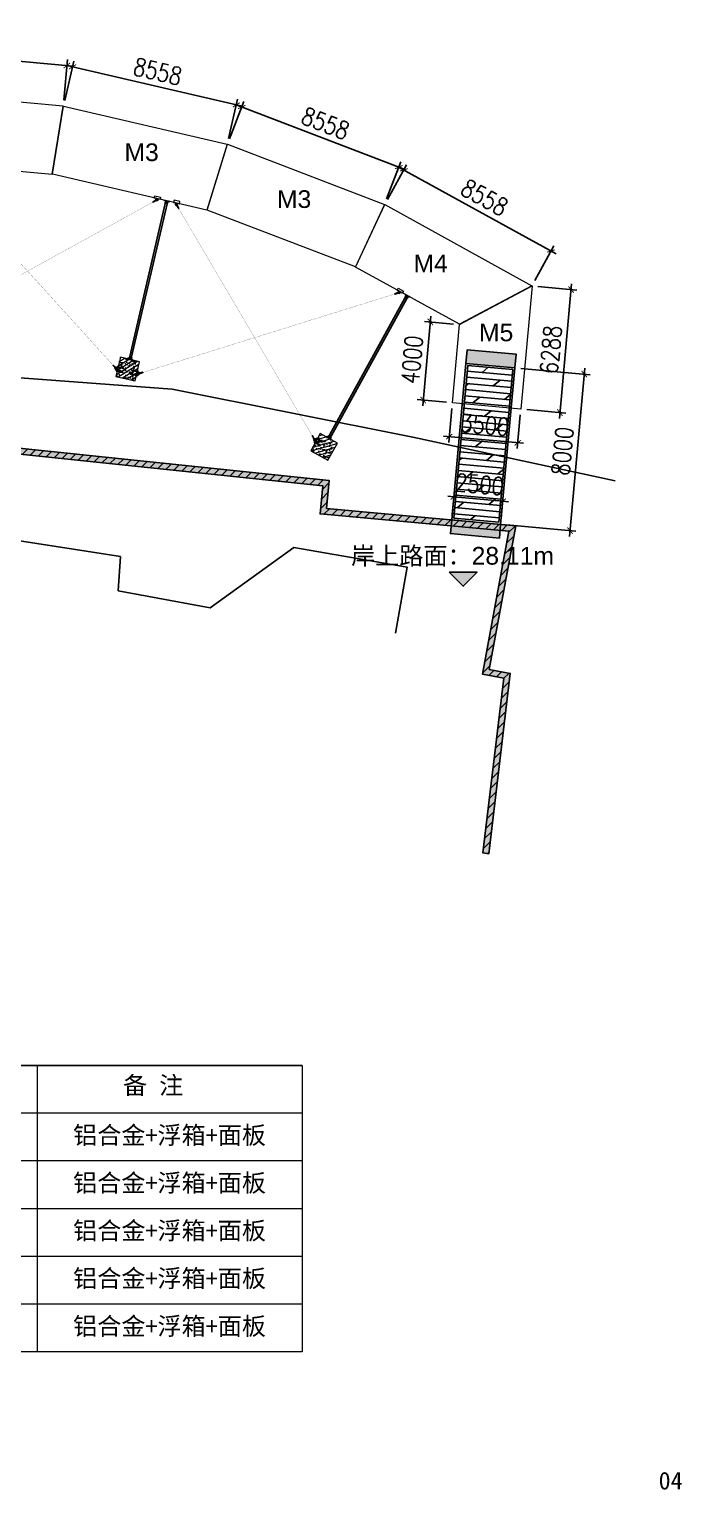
# Model space of a CAD drawing. Header units: millimetres. Extents: x 11827 to 862553, y 15071 to 134256.
# Drawn here: x 309011 to 342232, y 15270 to 89626 of the extents above; entities that cross this region are included whole.
import ezdxf
from ezdxf.enums import TextEntityAlignment as Align

# ---------------------------------------------------------------- set-up
doc = ezdxf.new("R2010")
doc.units = ezdxf.units.MM
for name, pattern in [('CENTER', [2, 1.25, -0.25, 0.25, -0.25]), ('DASHDOT2', [12.7, 6.35, -3.175, 0, -3.175]), ('DASHED2', [9.525, 6.35, -3.175])]:
    doc.linetypes.add(name, pattern=pattern)
for name, color, linetype in [('BS-Annectent', 115, 'Continuous'), ('HR-dimension', 9, 'Continuous'), ('STEEL', 34, 'Continuous'), ('抱桩器', 255, 'Continuous')]:
    doc.layers.add(name, color=color, linetype=linetype)
for name, color, linetype, lineweight in [('扣板', 7, 'Continuous', 9), ('文字标注', 220, 'Continuous', 18), ('文本', 3, 'Continuous', 13), ('结构', 52, 'Continuous', 18), ('铝主梁', 3, 'Continuous', 9)]:
    doc.layers.add(name, color=color, linetype=linetype, lineweight=lineweight)
doc.styles.add('HZTXT', font='txtw.shx', dxfattribs={"width": 0.8, "bigfont": 'hztxtw.shx'})
doc.styles.get("Standard").update_dxf_attribs({"font": 'arial.ttf'})
doc.styles.add('宋体', font='')
doc.styles.get('宋体').set_extended_font_data('SimSun')
doc.dimstyles.new('DIM-300', dxfattribs={"dimscale": 300, "dimtxt": 3, "dimasz": 1, "dimexe": 1, "dimexo": 1, "dimgap": 1, "dimtad": 1, "dimdec": 0, "dimdsep": 46, "dimtxsty": 'HZTXT', "dimblk": 'ARCHTICK', "dimcen": 0, "dimdle": 1, "dimclrd": 9, "dimclre": 9, "dimclrt": 2, "dimadec": 1, "dimazin": 0, "dimtfac": 1, "dimtdec": 0, "dimtix": 1, "dimtmove": 2, "dimatfit": 3, "dimldrblk": 'ARCHTICK', "dimfxl": 10, "dimtolj": 1, "dimtzin": 0, "dimarcsym": 1})
pattern_1 = [(322.3042363, (-182477.9547, -50528.7565), (6.337899573, -0.8851938), [7.9375, -1.5875, 0, -1.5875])]
pattern_2 = [(322.3042363, (-55311.4466, 178520.0052), (6.337899573, -0.8851938), [7.9375, -1.5875, 0, -1.5875])]
pattern_3 = [(45, (-68008.16, -15146.68), (-112.2532, 112.2532), [])]
pattern_4 = [(50, (-68008.16, -15146.68), (455.4617, -39.8477), [47.625, -523.875]), (355, (-68008.16, -15146.7), (-88.1086, 477.642), [38.1, -419.1015]), (100.45144, (-67970.2, -15150), (367.353, 437.7944), [40.475, -445.2256]), (46.1842, (-68008.16, -15019.7), (677.6976, -105.106), [71.4375, -785.8125]), (96.6356, (-67951.7, -15028.44), (593.5103, 618.5653), [60.7126, -667.839]), (351.1842, (-68008.16, -15019.7), (593.51, 618.565), [57.15, -628.649]), (21, (-67944.66, -15051.43), (379.036, -255.663), [47.625, -523.875]), (326, (-67944.66, -15051.43), (154.505, 460.47), [38.1, -419.1]), (71.45144, (-67913.07, -15072.74), (533.541, 204.807), [40.475, -445.2248]), (37.5, (-68008.16, -15146.68), (7.7215, 211.3876), [0, -414.02, 0, -425.45, 0, -420.6875]), (7.5, (-68008.16, -15146.68), (167.04916, 250.45144), [0, -242.57, 0, -404.495, 0, -160.3375]), (327.5, (-68149.76, -15146.68), (338.9765, -14.32186), [0, -158.75, 0, -495.3, 0, -657.225]), (317.5, (-68213.26, -15146.68), (370.323, 63.5662), [0, -206.375, 0, -328.93, 0, -466.725])]

# ---------------------------------------------------------------- blocks, each defined once
blk = doc.blocks.new('thwerg')
at = {"linetype": 'Continuous'}
h = blk.add_hatch(dxfattribs=at)
h.set_pattern_fill('AR-CONC', color=252, scale=5)
h.paths.add_polyline_path([(125890, -32795), (125541, -30956), (144375, -29749), (144792, -28301), (167849, -30703), (167718, -32134), (177330, -33007), (175981, -40288), (177064, -40496), (176008, -49398), (176306, -49434), (177395, -40254), (176330, -40050), (177685, -32738), (168044, -31863), (168175, -30435), (144574, -27977), (144145, -29463), (125184, -30678), (125563, -32683), (121810, -36014), (115445, -36787), (117010, -48533), (117307, -48493), (115782, -37048), (121939, -36301)])
h = blk.add_hatch(dxfattribs=at)
h.set_pattern_fill('ANSI31', color=252, scale=100)
h.paths.add_polyline_path([(144375, -29749), (144792, -28301), (167849, -30703), (167718, -32134), (177330, -33007), (175981, -40288), (177064, -40496), (176008, -49398), (176306, -49434), (177395, -40254), (176330, -40050), (177685, -32738), (168044, -31863), (168175, -30435), (144574, -27977), (144145, -29463), (125184, -30678), (125563, -32683), (121810, -36014), (115445, -36787), (117010, -48533), (117307, -48493), (115782, -37048), (121939, -36301), (125890, -32795), (125541, -30956)])
at = {"color": 252, "linetype": 'Continuous', "flags": 128}
for points, elevation in [([(106933, -30769), (107635, -30369), (114725, -28078), (119240, -25868), (122867, -24992), (126369, -24863), (131244, -25695), (140044, -24946), (146723, -24787), (160192, -25793), (172447, -28232), (182746, -30446)], -32017), ([(144792, -28301), (167849, -30703), (167718, -32134), (177330, -33007), (175981, -40288), (177064, -40496), (176008, -49398), (176306, -49434), (177395, -40254), (176330, -40050), (177685, -32738), (168044, -31863), (168175, -30435), (144574, -27977)], -2496)]:
    blk.add_lwpolyline(points, dxfattribs=dict(at, elevation=elevation))
blk.add_lwpolyline([(141861, -33967), (141860, -37038), (146732, -37038), (146732, -32622), (157554, -34310), (157440, -36052), (162121, -36914), (166389, -33855), (172143, -34842), (171563, -38202)], dxfattribs=at)
blk = doc.blocks.new('3x10')
h = blk.add_hatch()
h.set_pattern_fill('ACAD_ISO07W100', color=252, scale=20, angle=90)
h.paths.add_polyline_path([(925837, 2496349), (925137, 2496349), (925137, 2493849), (925837, 2493849)])
h.paths.add_polyline_path([(934537, 2496349), (933837, 2496349), (933837, 2493849), (934537, 2493849)])
h = blk.add_hatch()
h.set_pattern_fill('DOLMIT', color=252, scale=50, angle=90)
h.paths.add_polyline_path([(933737, 2496249), (925937, 2496249), (925937, 2493949), (933737, 2493949)])
at = {"color": 1}
for points in [[(925837, 2496349), (925837, 2493849), (925137, 2493849), (925137, 2496349)], [(933837, 2496349), (933837, 2493849), (934537, 2493849), (934537, 2496349)]]:
    blk.add_lwpolyline(points, close=True, dxfattribs=at)
at = {"layer": '抱桩器', "color": 1}
for points in [[(925837, 2493849), (933837, 2493849), (933837, 2496349), (925837, 2496349)], [(925937, 2493949), (933737, 2493949), (933737, 2496249), (925937, 2496249)]]:
    blk.add_lwpolyline(points, close=True, dxfattribs=at)
blk = doc.blocks.new('_ArchTick')
at = {"color": 0, "linetype": 'ByBlock', "lineweight": 100, "const_width": 0.15}
blk.add_lwpolyline([(-0.5, -0.5), (0.5, 0.5)], dxfattribs=at)
blk = doc.blocks.new('*D124')
at = {"color": 9, "lineweight": -2, "transparency": 16777216}
for p, q in [((330627, 65820), (330329, 65847)), ((330548, 64945), (330655, 66119)), ((330627, 65820), (333117, 65594)), ((333038, 64718), (333144, 65892)), ((333117, 65594), (333416, 65566))]:
    blk.add_line(p, q, dxfattribs=at)
at = {"layer": 'Defpoints', "color": 0, "transparency": 16777216}
for p in [(333117, 65594), (330521, 64646, 29521), (333010, 64420, 29521)]:
    blk.add_point(p, dxfattribs=at)
at = {"color": 9, "lineweight": -2, "transparency": 16777216, "xscale": 300, "yscale": 300, "zscale": 300}
for p, rotation in [((330627, 65820), 354.8075966638556), ((333117, 65594), 174.8075966638557)]:
    blk.add_blockref('_ArchTick', p, dxfattribs=dict(at, rotation=rotation))
at = {"color": 2, "transparency": 16777216, "insert": (331940, 66454), "char_height": 900, "attachment_point": 5, "rotation": 354.8076, "style": 'HZTXT'}
blk.add_mtext('\\A1;2500', dxfattribs=at)
blk = doc.blocks.new('*D125')
at = {"color": 9, "lineweight": -2, "transparency": 16777216}
for p, q in [((334033, 72360), (337569, 72039)), ((337298, 72364), (336519, 63800)), ((333309, 64393), (336845, 64071))]:
    blk.add_line(p, q, dxfattribs=at)
at = {"layer": 'Defpoints', "color": 0, "transparency": 16777216}
for p in [(333734, 72387, 29521), (333010, 64420, 29521), (336546, 64098)]:
    blk.add_point(p, dxfattribs=at)
at = {"color": 9, "lineweight": -2, "transparency": 16777216, "xscale": 300, "yscale": 300, "zscale": 300}
for p, rotation in [((337270, 72066), 84.80759666385475), ((336546, 64098), 264.8075966638548)]:
    blk.add_blockref('_ArchTick', p, dxfattribs=dict(at, rotation=rotation))
at = {"color": 2, "transparency": 16777216, "insert": (336162, 68150), "char_height": 900, "attachment_point": 5, "rotation": 84.8076, "style": 'HZTXT'}
blk.add_mtext('\\A1;8000', dxfattribs=at)
blk = doc.blocks.new('*D722')
at = {"color": 9, "lineweight": -2, "transparency": 16777216}
for p, q in [((302105, 88584), (311225, 87751)), ((302243, 86791), (302431, 88856)), ((310765, 86012), (310954, 88077))]:
    blk.add_line(p, q, dxfattribs=at)
at = {"layer": 'Defpoints', "color": 0, "transparency": 16777216}
for p in [(310927, 87778), (302215, 86492, 29521), (310738, 85714, 29521)]:
    blk.add_point(p, dxfattribs=at)
at = {"color": 9, "lineweight": -2, "transparency": 16777216, "xscale": 300, "yscale": 300, "zscale": 300}
for p, rotation in [((302404, 88557), 174.7794941459096), ((310927, 87778), 354.7794941459096)]:
    blk.add_blockref('_ArchTick', p, dxfattribs=dict(at, rotation=rotation))
at = {"color": 2, "transparency": 16777216, "insert": (306734, 88914), "char_height": 900, "attachment_point": 5, "rotation": 354.77949, "style": 'HZTXT'}
blk.add_mtext('\\A1;8558', dxfattribs=at)
blk = doc.blocks.new('*D723')
at = {"color": 9, "lineweight": -2, "transparency": 16777216}
for p, q in [((310821, 86003), (311286, 88005)), ((310926, 87781), (319846, 85706)), ((319156, 84064), (319622, 86066))]:
    blk.add_line(p, q, dxfattribs=at)
at = {"layer": 'Defpoints', "color": 0, "transparency": 16777216}
for p in [(310753, 85711, 29521), (319554, 85774), (319088, 83772, 29521)]:
    blk.add_point(p, dxfattribs=at)
at = {"color": 9, "lineweight": -2, "transparency": 16777216, "xscale": 300, "yscale": 300, "zscale": 300}
for p, rotation in [((311218, 87713), 166.9005197151146), ((319554, 85774), 346.9005197151146)]:
    blk.add_blockref('_ArchTick', p, dxfattribs=dict(at, rotation=rotation))
at = {"color": 2, "transparency": 16777216, "insert": (315556, 87474), "char_height": 900, "attachment_point": 5, "rotation": 346.90052, "style": 'HZTXT'}
blk.add_mtext('\\A1;8558', dxfattribs=at)
blk = doc.blocks.new('*D724')
at = {"color": 9, "lineweight": -2, "transparency": 16777216}
for p, q in [((319209, 84047), (319937, 85946)), ((319550, 85773), (328101, 82495)), ((327200, 80983), (327928, 82882))]:
    blk.add_line(p, q, dxfattribs=at)
at = {"layer": 'Defpoints', "color": 0, "transparency": 16777216}
for p in [(319102, 83767, 29521), (327821, 82602), (327093, 80703, 29521)]:
    blk.add_point(p, dxfattribs=at)
at = {"color": 9, "lineweight": -2, "transparency": 16777216, "xscale": 300, "yscale": 300, "zscale": 300}
for p, rotation in [((319830, 85666), 159.0215452843185), ((327821, 82602), 339.0215452843184)]:
    blk.add_blockref('_ArchTick', p, dxfattribs=dict(at, rotation=rotation))
at = {"color": 2, "transparency": 16777216, "insert": (324094, 84834), "char_height": 900, "attachment_point": 5, "rotation": 339.02155, "style": 'HZTXT'}
blk.add_mtext('\\A1;8558', dxfattribs=at)
blk = doc.blocks.new('*D725')
at = {"color": 9, "lineweight": -2, "transparency": 16777216}
for p, q in [((327251, 80960), (328226, 82729)), ((327818, 82611), (335839, 78191)), ((334746, 76829), (335721, 78599))]:
    blk.add_line(p, q, dxfattribs=at)
at = {"layer": 'Defpoints', "color": 0, "transparency": 16777216}
for p in [(327106, 80697, 29521), (335577, 78336), (334602, 76567, 29521)]:
    blk.add_point(p, dxfattribs=at)
at = {"color": 9, "lineweight": -2, "transparency": 16777216, "xscale": 300, "yscale": 300, "zscale": 300}
for p, rotation in [((328081, 82466), 151.1425708534504), ((335577, 78336), 331.1425708534504)]:
    blk.add_blockref('_ArchTick', p, dxfattribs=dict(at, rotation=rotation))
at = {"color": 2, "transparency": 16777216, "insert": (332191, 81058), "char_height": 900, "attachment_point": 5, "rotation": 331.14257, "style": 'HZTXT'}
blk.add_mtext('\\A1;8558', dxfattribs=at)
blk = doc.blocks.new('*D726')
at = {"color": 9, "lineweight": -2, "transparency": 16777216}
for p, q in [((336623, 76671), (335999, 69811)), ((334907, 76526), (336895, 76345)), ((334337, 70264), (336325, 70083))]:
    blk.add_line(p, q, dxfattribs=at)
at = {"layer": 'Defpoints', "color": 0, "transparency": 16777216}
for p in [(334608, 76554, 29521), (334038, 70291, 29521), (336026, 70110)]:
    blk.add_point(p, dxfattribs=at)
at = {"color": 9, "lineweight": -2, "transparency": 16777216, "xscale": 300, "yscale": 300, "zscale": 300}
for p, rotation in [((336596, 76373), 84.79802483202033), ((336026, 70110), 264.7980248320203)]:
    blk.add_blockref('_ArchTick', p, dxfattribs=dict(at, rotation=rotation))
at = {"color": 2, "transparency": 16777216, "insert": (335564, 73309), "char_height": 900, "attachment_point": 5, "rotation": 84.79802, "style": 'HZTXT'}
blk.add_mtext('\\A1;6288', dxfattribs=at)
blk = doc.blocks.new('*D727')
at = {"color": 9, "lineweight": -2, "transparency": 16777216}
for p, q in [((329458, 75026), (329041, 70445)), ((330617, 74619), (329132, 74754)), ((330254, 70636), (328769, 70771))]:
    blk.add_line(p, q, dxfattribs=at)
at = {"layer": 'Defpoints', "color": 0, "transparency": 16777216}
for p in [(330915, 74592, 29521), (329068, 70744), (330553, 70608, 29521)]:
    blk.add_point(p, dxfattribs=at)
at = {"color": 9, "lineweight": -2, "transparency": 16777216, "xscale": 300, "yscale": 300, "zscale": 300}
for p, rotation in [((329430, 74727), 84.79802483202104), ((329068, 70744), 264.7980248320211)]:
    blk.add_blockref('_ArchTick', p, dxfattribs=dict(at, rotation=rotation))
at = {"color": 2, "transparency": 16777216, "insert": (328502, 72803), "char_height": 900, "attachment_point": 5, "rotation": 84.79802, "style": 'HZTXT'}
blk.add_mtext('\\A1;4000', dxfattribs=at)
blk = doc.blocks.new('*D728')
at = {"color": 9, "lineweight": -2, "transparency": 16777216}
for p, q in [((330526, 70310), (330369, 68590)), ((334011, 69992), (333855, 68273)), ((330097, 68916), (334181, 68544))]:
    blk.add_line(p, q, dxfattribs=at)
at = {"layer": 'Defpoints', "color": 0, "transparency": 16777216}
for p in [(330553, 70608, 29521), (334038, 70291, 29521), (333882, 68571)]:
    blk.add_point(p, dxfattribs=at)
at = {"color": 9, "lineweight": -2, "transparency": 16777216, "xscale": 300, "yscale": 300, "zscale": 300}
for p, rotation in [((330396, 68889), 174.7980248320217), ((333882, 68571), 354.7980248320216)]:
    blk.add_blockref('_ArchTick', p, dxfattribs=dict(at, rotation=rotation))
at = {"color": 2, "transparency": 16777216, "insert": (332207, 69477), "char_height": 900, "attachment_point": 5, "rotation": 354.79802, "style": 'HZTXT'}
blk.add_mtext('\\A1;3500', dxfattribs=at)
blk = doc.blocks.new('*U1470')
at = {"layer": '结构'}
h = blk.add_hatch(dxfattribs=at)
h.set_pattern_fill('ANSI36', color=252, angle=-82.69576)
h.set_pattern_definition(pattern_1)
h.paths.add_polyline_path([(-129, 51), (-150, 49), (-148, 37), (-127, 39)])
h.paths.add_polyline_path([(109, 82), (-111, 54), (-109, 42), (111, 70)])
h.paths.add_polyline_path([(148, 87), (127, 84), (129, 72), (150, 75)])
h.paths.add_polyline_path([(62, 64), (50, 62), (56, 15), (68, 17)])
h.paths.add_polyline_path([(73, -19), (61, -20), (64, -47), (76, -45)])
h.paths.add_polyline_path([(7, 56), (-5, 55), (1, 8), (13, 10)])
h.paths.add_polyline_path([(17, -26), (5, -27), (9, -54), (21, -53)])
h.paths.add_polyline_path([(-49, 49), (-61, 48), (-55, 1), (-43, 3)])
h.paths.add_polyline_path([(-38, -33), (-50, -34), (-47, -61), (-35, -60)])
h = blk.add_hatch(dxfattribs=at)
h.set_pattern_fill('ANSI36', color=252, angle=-82.69576)
h.set_pattern_definition(pattern_2)
h.paths.add_polyline_path([(39, 13), (36, 40), (24, 39), (27, 12)])
h.paths.add_polyline_path([(49, -64), (44, -22), (32, -24), (37, -66)])
h.paths.add_polyline_path([(77, -73), (76, -61), (-43, -76), (-42, -88)])
h.paths.add_polyline_path([(-5, -71), (-10, -29), (-22, -31), (-16, -72)])
h.paths.add_polyline_path([(-14, 6), (-18, 33), (-30, 32), (-26, 5)])
at = {"layer": '文字标注', "color": 1, "linetype": 'CENTER', "ltscale": 2}
for points in [[(-129, 51), (-111, 54), (-109, 42), (-127, 39)], [(-38, -33), (-50, -34), (-55, 1), (-43, 3)], [(-10, -29), (-22, -31), (-26, 5), (-14, 6)], [(17, -26), (5, -27), (1, 8), (13, 10)], [(44, -22), (32, -24), (27, 12), (39, 13)], [(61, -20), (73, -19), (68, 17), (56, 15)], [(127, 84), (109, 82), (111, 70), (129, 72)]]:
    blk.add_lwpolyline(points, close=True, dxfattribs=at)
for points in [[(-118, 36), (-119, 47), (-120, 57)], [(106, 4), (-84, -21)], [(120, 66), (119, 78), (118, 88)], [(74, 0), (-56, -17)]]:
    blk.add_lwpolyline(points, dxfattribs=at)
at = {"layer": '结构'}
for points in [[(-150, 49), (148, 87), (150, 75), (-148, 37), (-150, 49)], [(-49, 49), (-35, -60), (-47, -61), (-61, 48), (-49, 49)], [(-18, 33), (-5, -71), (-16, -72), (-30, 32), (-18, 33)], [(7, 56), (21, -53), (9, -54), (-5, 55), (7, 56)], [(36, 40), (49, -64), (37, -66), (24, 39), (36, 40)], [(50, 62), (64, -47), (76, -45), (62, 64), (50, 62)]]:
    blk.add_lwpolyline(points, dxfattribs=at)
blk.add_lwpolyline([(-43, -76), (76, -61), (77, -73), (-42, -88)], close=True, dxfattribs=at)
blk = doc.blocks.new('*U1471')
at = {"color": 0, "linetype": 'ByBlock', "lineweight": -2, "transparency": 16777216}
blk.add_blockref('*U1470', (0, 0), dxfattribs=at)
blk = doc.blocks.new('*U1472')
at = {"layer": '结构'}
h = blk.add_hatch(dxfattribs=at)
h.set_pattern_fill('ANSI36', color=252, angle=-82.69576)
h.set_pattern_definition(pattern_1)
h.paths.add_polyline_path([(-129, 51), (-150, 49), (-148, 37), (-127, 39)])
h.paths.add_polyline_path([(109, 82), (-111, 54), (-109, 42), (111, 70)])
h.paths.add_polyline_path([(148, 87), (127, 84), (129, 72), (150, 75)])
h.paths.add_polyline_path([(62, 64), (50, 62), (56, 15), (68, 17)])
h.paths.add_polyline_path([(73, -19), (61, -20), (64, -47), (76, -45)])
h.paths.add_polyline_path([(7, 56), (-5, 55), (1, 8), (13, 10)])
h.paths.add_polyline_path([(17, -26), (5, -27), (9, -54), (21, -53)])
h.paths.add_polyline_path([(-49, 49), (-61, 48), (-55, 1), (-43, 3)])
h.paths.add_polyline_path([(-38, -33), (-50, -34), (-47, -61), (-35, -60)])
h = blk.add_hatch(dxfattribs=at)
h.set_pattern_fill('ANSI36', color=252, angle=-82.69576)
h.set_pattern_definition(pattern_2)
h.paths.add_polyline_path([(39, 13), (36, 40), (24, 39), (27, 12)])
h.paths.add_polyline_path([(49, -64), (44, -22), (32, -24), (37, -66)])
h.paths.add_polyline_path([(77, -73), (76, -61), (-43, -76), (-42, -88)])
h.paths.add_polyline_path([(-5, -71), (-10, -29), (-22, -31), (-16, -72)])
h.paths.add_polyline_path([(-14, 6), (-18, 33), (-30, 32), (-26, 5)])
at = {"layer": '文字标注', "color": 1, "linetype": 'CENTER', "ltscale": 2}
for points in [[(-129, 51), (-111, 54), (-109, 42), (-127, 39)], [(-38, -33), (-50, -34), (-55, 1), (-43, 3)], [(-10, -29), (-22, -31), (-26, 5), (-14, 6)], [(17, -26), (5, -27), (1, 8), (13, 10)], [(44, -22), (32, -24), (27, 12), (39, 13)], [(61, -20), (73, -19), (68, 17), (56, 15)], [(127, 84), (109, 82), (111, 70), (129, 72)]]:
    blk.add_lwpolyline(points, close=True, dxfattribs=at)
for points in [[(-118, 36), (-119, 47), (-120, 57)], [(106, 4), (-84, -21)], [(120, 66), (119, 78), (118, 88)], [(74, 0), (-56, -17)]]:
    blk.add_lwpolyline(points, dxfattribs=at)
at = {"layer": '结构'}
for points in [[(-150, 49), (148, 87), (150, 75), (-148, 37), (-150, 49)], [(-49, 49), (-35, -60), (-47, -61), (-61, 48), (-49, 49)], [(-18, 33), (-5, -71), (-16, -72), (-30, 32), (-18, 33)], [(7, 56), (21, -53), (9, -54), (-5, 55), (7, 56)], [(36, 40), (49, -64), (37, -66), (24, 39), (36, 40)], [(50, 62), (64, -47), (76, -45), (62, 64), (50, 62)]]:
    blk.add_lwpolyline(points, dxfattribs=at)
blk.add_lwpolyline([(-43, -76), (76, -61), (77, -73), (-42, -88)], close=True, dxfattribs=at)
blk = doc.blocks.new('*U1469')
at = {"color": 0, "linetype": 'ByBlock', "lineweight": -2, "transparency": 16777216}
blk.add_blockref('*U1472', (0, 0), dxfattribs=at)
blk = doc.blocks.new('*U1446')
for points in [[(-42, 4000), (-42, -4000)], [(58, 4000), (58, -4000)]]:
    blk.add_lwpolyline(points)
at = {"rotation": 352.6957637374326}
blk.add_blockref('*U1469', (0, 4082), dxfattribs=at)
at = {"xscale": -1, "rotation": 187.3042362625675}
blk.add_blockref('*U1471', (0, -4082), dxfattribs=at)
blk = doc.blocks.new('*U1447')
at = {"color": 0, "linetype": 'ByBlock', "lineweight": -2, "transparency": 16777216}
blk.add_blockref('*U1446', (0, 0), dxfattribs=at)
blk = doc.blocks.new('*U1474')
at = {"layer": '结构'}
h = blk.add_hatch(dxfattribs=at)
h.set_pattern_fill('ANSI36', color=252, angle=-82.69576)
h.set_pattern_definition(pattern_1)
h.paths.add_polyline_path([(-129, 51), (-150, 49), (-148, 37), (-127, 39)])
h.paths.add_polyline_path([(109, 82), (-111, 54), (-109, 42), (111, 70)])
h.paths.add_polyline_path([(148, 87), (127, 84), (129, 72), (150, 75)])
h.paths.add_polyline_path([(62, 64), (50, 62), (56, 15), (68, 17)])
h.paths.add_polyline_path([(73, -19), (61, -20), (64, -47), (76, -45)])
h.paths.add_polyline_path([(7, 56), (-5, 55), (1, 8), (13, 10)])
h.paths.add_polyline_path([(17, -26), (5, -27), (9, -54), (21, -53)])
h.paths.add_polyline_path([(-49, 49), (-61, 48), (-55, 1), (-43, 3)])
h.paths.add_polyline_path([(-38, -33), (-50, -34), (-47, -61), (-35, -60)])
h = blk.add_hatch(dxfattribs=at)
h.set_pattern_fill('ANSI36', color=252, angle=-82.69576)
h.set_pattern_definition(pattern_2)
h.paths.add_polyline_path([(39, 13), (36, 40), (24, 39), (27, 12)])
h.paths.add_polyline_path([(49, -64), (44, -22), (32, -24), (37, -66)])
h.paths.add_polyline_path([(77, -73), (76, -61), (-43, -76), (-42, -88)])
h.paths.add_polyline_path([(-5, -71), (-10, -29), (-22, -31), (-16, -72)])
h.paths.add_polyline_path([(-14, 6), (-18, 33), (-30, 32), (-26, 5)])
at = {"layer": '文字标注', "color": 1, "linetype": 'CENTER', "ltscale": 2}
for points in [[(-129, 51), (-111, 54), (-109, 42), (-127, 39)], [(-38, -33), (-50, -34), (-55, 1), (-43, 3)], [(-10, -29), (-22, -31), (-26, 5), (-14, 6)], [(17, -26), (5, -27), (1, 8), (13, 10)], [(44, -22), (32, -24), (27, 12), (39, 13)], [(61, -20), (73, -19), (68, 17), (56, 15)], [(127, 84), (109, 82), (111, 70), (129, 72)]]:
    blk.add_lwpolyline(points, close=True, dxfattribs=at)
for points in [[(-118, 36), (-119, 47), (-120, 57)], [(106, 4), (-84, -21)], [(120, 66), (119, 78), (118, 88)], [(74, 0), (-56, -17)]]:
    blk.add_lwpolyline(points, dxfattribs=at)
at = {"layer": '结构'}
for points in [[(-150, 49), (148, 87), (150, 75), (-148, 37), (-150, 49)], [(-49, 49), (-35, -60), (-47, -61), (-61, 48), (-49, 49)], [(-18, 33), (-5, -71), (-16, -72), (-30, 32), (-18, 33)], [(7, 56), (21, -53), (9, -54), (-5, 55), (7, 56)], [(36, 40), (49, -64), (37, -66), (24, 39), (36, 40)], [(50, 62), (64, -47), (76, -45), (62, 64), (50, 62)]]:
    blk.add_lwpolyline(points, dxfattribs=at)
blk.add_lwpolyline([(-43, -76), (76, -61), (77, -73), (-42, -88)], close=True, dxfattribs=at)
blk = doc.blocks.new('*U1475')
at = {"color": 0, "linetype": 'ByBlock', "lineweight": -2, "transparency": 16777216}
blk.add_blockref('*U1474', (0, 0), dxfattribs=at)
blk = doc.blocks.new('*U1476')
at = {"layer": '结构'}
h = blk.add_hatch(dxfattribs=at)
h.set_pattern_fill('ANSI36', color=252, angle=-82.69576)
h.set_pattern_definition(pattern_1)
h.paths.add_polyline_path([(-129, 51), (-150, 49), (-148, 37), (-127, 39)])
h.paths.add_polyline_path([(109, 82), (-111, 54), (-109, 42), (111, 70)])
h.paths.add_polyline_path([(148, 87), (127, 84), (129, 72), (150, 75)])
h.paths.add_polyline_path([(62, 64), (50, 62), (56, 15), (68, 17)])
h.paths.add_polyline_path([(73, -19), (61, -20), (64, -47), (76, -45)])
h.paths.add_polyline_path([(7, 56), (-5, 55), (1, 8), (13, 10)])
h.paths.add_polyline_path([(17, -26), (5, -27), (9, -54), (21, -53)])
h.paths.add_polyline_path([(-49, 49), (-61, 48), (-55, 1), (-43, 3)])
h.paths.add_polyline_path([(-38, -33), (-50, -34), (-47, -61), (-35, -60)])
h = blk.add_hatch(dxfattribs=at)
h.set_pattern_fill('ANSI36', color=252, angle=-82.69576)
h.set_pattern_definition(pattern_2)
h.paths.add_polyline_path([(39, 13), (36, 40), (24, 39), (27, 12)])
h.paths.add_polyline_path([(49, -64), (44, -22), (32, -24), (37, -66)])
h.paths.add_polyline_path([(77, -73), (76, -61), (-43, -76), (-42, -88)])
h.paths.add_polyline_path([(-5, -71), (-10, -29), (-22, -31), (-16, -72)])
h.paths.add_polyline_path([(-14, 6), (-18, 33), (-30, 32), (-26, 5)])
at = {"layer": '文字标注', "color": 1, "linetype": 'CENTER', "ltscale": 2}
for points in [[(-129, 51), (-111, 54), (-109, 42), (-127, 39)], [(-38, -33), (-50, -34), (-55, 1), (-43, 3)], [(-10, -29), (-22, -31), (-26, 5), (-14, 6)], [(17, -26), (5, -27), (1, 8), (13, 10)], [(44, -22), (32, -24), (27, 12), (39, 13)], [(61, -20), (73, -19), (68, 17), (56, 15)], [(127, 84), (109, 82), (111, 70), (129, 72)]]:
    blk.add_lwpolyline(points, close=True, dxfattribs=at)
for points in [[(-118, 36), (-119, 47), (-120, 57)], [(106, 4), (-84, -21)], [(120, 66), (119, 78), (118, 88)], [(74, 0), (-56, -17)]]:
    blk.add_lwpolyline(points, dxfattribs=at)
at = {"layer": '结构'}
for points in [[(-150, 49), (148, 87), (150, 75), (-148, 37), (-150, 49)], [(-49, 49), (-35, -60), (-47, -61), (-61, 48), (-49, 49)], [(-18, 33), (-5, -71), (-16, -72), (-30, 32), (-18, 33)], [(7, 56), (21, -53), (9, -54), (-5, 55), (7, 56)], [(36, 40), (49, -64), (37, -66), (24, 39), (36, 40)], [(50, 62), (64, -47), (76, -45), (62, 64), (50, 62)]]:
    blk.add_lwpolyline(points, dxfattribs=at)
blk.add_lwpolyline([(-43, -76), (76, -61), (77, -73), (-42, -88)], close=True, dxfattribs=at)
blk = doc.blocks.new('*U1473')
at = {"color": 0, "linetype": 'ByBlock', "lineweight": -2, "transparency": 16777216}
blk.add_blockref('*U1476', (0, 0), dxfattribs=at)
blk = doc.blocks.new('*U1448')
for points in [[(-42, 4000), (-42, -4000)], [(58, 4000), (58, -4000)]]:
    blk.add_lwpolyline(points)
at = {"rotation": 352.6957637374326}
blk.add_blockref('*U1473', (0, 4082), dxfattribs=at)
at = {"xscale": -1, "rotation": 187.3042362625675}
blk.add_blockref('*U1475', (0, -4082), dxfattribs=at)
blk = doc.blocks.new('*U1449')
at = {"color": 0, "linetype": 'ByBlock', "lineweight": -2, "transparency": 16777216}
blk.add_blockref('*U1448', (0, 0), dxfattribs=at)
blk = doc.blocks.new('*U1450')
at = {"layer": '结构'}
h = blk.add_hatch(dxfattribs=at)
h.set_pattern_fill('ANSI31', color=256, scale=50)
h.set_pattern_definition(pattern_3)
h.paths.add_polyline_path([(500, 500), (-500, 500), (-500, -500), (500, -500)])
h = blk.add_hatch(dxfattribs=at)
h.set_pattern_fill('AR-CONC', color=256, scale=2.5)
h.set_pattern_definition(pattern_4)
h.paths.add_polyline_path([(500, 500), (-500, 500), (-500, -500), (500, -500)])
blk.add_lwpolyline([(-500, 500), (-500, -500), (500, -500), (500, 500), (-500, 500)], dxfattribs=at)
blk = doc.blocks.new('*U1451')
at = {"color": 0, "linetype": 'ByBlock', "lineweight": -2, "transparency": 16777216}
blk.add_blockref('*U1450', (0, 0), dxfattribs=at)
blk = doc.blocks.new('*U1452')
at = {"layer": '结构'}
h = blk.add_hatch(dxfattribs=at)
h.set_pattern_fill('ANSI31', color=256, scale=50)
h.set_pattern_definition(pattern_3)
h.paths.add_polyline_path([(500, 500), (-500, 500), (-500, -500), (500, -500)])
h = blk.add_hatch(dxfattribs=at)
h.set_pattern_fill('AR-CONC', color=256, scale=2.5)
h.set_pattern_definition(pattern_4)
h.paths.add_polyline_path([(500, 500), (-500, 500), (-500, -500), (500, -500)])
blk.add_lwpolyline([(-500, 500), (-500, -500), (500, -500), (500, 500), (-500, 500)], dxfattribs=at)
blk = doc.blocks.new('*U1453')
at = {"color": 0, "linetype": 'ByBlock', "lineweight": -2, "transparency": 16777216}
blk.add_blockref('*U1452', (0, 0), dxfattribs=at)
blk = doc.blocks.new('A$C97f6d51a')
at = {"color": 1, "linetype": 'DASHDOT2'}
blk.add_line((0, 313), (0, -47), dxfattribs=at)
at = {"layer": 'BS-Annectent'}
for p, q in [((-10, 6), (9, 4)), ((-10, 2), (-6, 4)), ((-6, 1), (-10, 2)), ((-10, 2), (9, 1)), ((-9, 282), (-9, 282)), ((-9, 281), (-9, 282)), ((-9, 282), (-9, 282)), ((-9, 279), (-8, 279)), ((-8, 278), (-9, 279)), ((-9, 279), (-8, 278)), ((-9, 275), (-7, 276)), ((-6, 274), (-9, 275)), ((-9, 275), (-7, 275)), ((-9, 272), (-6, 274)), ((-6, 270), (-9, 272)), ((-9, 272), (-4, 272)), ((-9, 269), (9, 268)), ((-9, 266), (9, 265)), ((-9, 263), (9, 262)), ((-9, 260), (9, 258)), ((-9, 257), (9, 255)), ((-9, 253), (9, 252)), ((-9, 250), (9, 249)), ((-9, 247), (9, 246)), ((-9, 244), (9, 243)), ((-9, 241), (9, 240)), ((-9, 238), (9, 236)), ((-9, 235), (9, 233)), ((-9, 231), (9, 230)), ((-9, 228), (9, 227)), ((-9, 225), (9, 224)), ((-9, 222), (9, 221)), ((-9, 219), (9, 218)), ((-9, 216), (9, 215)), ((-9, 213), (9, 211)), ((-9, 209), (9, 208)), ((-9, 206), (9, 205)), ((-9, 203), (9, 202)), ((-9, 200), (9, 199)), ((-9, 197), (9, 196)), ((-9, 194), (9, 193)), ((-9, 191), (9, 189)), ((-9, 188), (9, 186)), ((-9, 184), (9, 183)), ((-9, 181), (9, 180)), ((-9, 178), (9, 177)), ((-9, 175), (9, 174)), ((-9, 172), (9, 171)), ((-9, 169), (9, 167)), ((-9, 166), (9, 164)), ((-9, 162), (9, 161)), ((-9, 159), (9, 158)), ((-9, 156), (9, 155)), ((-9, 153), (9, 152)), ((-9, 150), (9, 149)), ((-9, 147), (9, 146)), ((-9, 144), (9, 142)), ((-9, 140), (9, 139)), ((-9, 137), (9, 136)), ((-9, 134), (9, 133)), ((-9, 131), (9, 130)), ((-9, 128), (9, 127)), ((-9, 125), (9, 124)), ((-9, 122), (9, 120)), ((-9, 119), (9, 117)), ((-9, 115), (9, 114)), ((-9, 112), (9, 111)), ((-9, 109), (9, 108)), ((-9, 106), (9, 105)), ((-9, 103), (9, 102)), ((-9, 100), (9, 98)), ((-9, 97), (9, 95)), ((-9, 93), (9, 92)), ((-9, 90), (9, 89)), ((-9, 87), (9, 86)), ((-9, 84), (9, 83)), ((-9, 81), (9, 80)), ((-9, 78), (9, 76)), ((-9, 75), (9, 73)), ((-9, 71), (9, 70)), ((-9, 68), (9, 67)), ((-9, 65), (9, 64)), ((-9, 62), (9, 61)), ((-9, 59), (9, 58)), ((-9, 56), (9, 55)), ((-9, 53), (9, 51)), ((-9, 49), (9, 48)), ((-9, 46), (9, 45)), ((-9, 43), (9, 42)), ((-9, 40), (9, 39)), ((-9, 37), (9, 36)), ((-9, 34), (9, 33)), ((-9, 31), (9, 29)), ((-9, 28), (9, 26)), ((-9, 24), (9, 23)), ((-9, 21), (9, 20)), ((-9, 18), (9, 17)), ((-9, 15), (9, 14)), ((-9, 12), (9, 11)), ((-9, 9), (9, 7)), ((-8, 0), (-6, 1)), ((-6, 274), (-6, 274)), ((-6, 274), (-6, 274)), ((-6, 274), (-6, 274)), ((-6, 274), (-6, 274)), ((-6, 274), (-6, 274)), ((6, 270), (-6, 270)), ((6, 147), (-6, 148)), ((6, 116), (-6, 117)), ((6, 3), (-6, 4)), ((2, 0), (-6, 1)), ((4, 271), (9, 271)), ((6, 273), (5, 273)), ((6, 273), (5, 273)), ((6, 273), (9, 274)), ((6, 274), (9, 274)), ((9, 271), (6, 273)), ((6, 270), (9, 271)), ((6, 147), (9, 149)), ((9, 1), (6, 3)), ((7, 276), (9, 277)), ((9, 274), (7, 275)), ((7, 0), (9, 1)), ((9, 277), (8, 278)), ((8, 277), (9, 277)), ((9, 280), (9, 281)), ((9, 280), (9, 280)), ((9, 280), (9, 280)), ((-16, -24), (-16, -11)), ((12, -9), (-12, -9)), ((12, -27), (-12, -27)), ((-9, -29), (-6, -28)), ((-6, -31), (-9, -29)), ((9, -30), (-9, -29)), ((-9, -32), (-6, -31)), ((-6, -34), (-9, -32)), ((9, -33), (-9, -32)), ((-9, -35), (-6, -34)), ((-6, -37), (-9, -35)), ((9, -37), (-9, -35)), ((-9, -38), (-6, -37)), ((-6, -40), (-9, -38)), ((9, -40), (-9, -38)), ((-8, -24), (-8, -11)), ((-6, -28), (-8, -27)), ((-7, -40), (-7, -43)), ((6, -29), (-6, -28)), ((6, -29), (-6, -28)), ((6, -32), (-6, -31)), ((6, -32), (-6, -31)), ((6, -35), (-6, -34)), ((6, -38), (-6, -37)), ((6, -38), (-6, -37)), ((6, -41), (-6, -40)), ((-5, -44), (5, -44)), ((-4, -40), (-4, -43)), ((-2, -9), (0, -4)), ((9, -27), (-1, -27)), ((0, -9), (2, -4)), ((4, -41), (4, -43)), ((6, -29), (9, -27)), ((9, -30), (6, -29)), ((6, -32), (9, -30)), ((9, -33), (6, -32)), ((6, -35), (9, -33)), ((9, -37), (6, -35)), ((6, -38), (9, -37)), ((9, -40), (6, -38)), ((6, -41), (9, -40)), ((7, -41), (7, -43)), ((8, -24), (8, -11)), ((9, -27), (8, -27)), ((16, -24), (16, -11))]:
    blk.add_line(p, q, dxfattribs=at)
for points in [[(-19, -4), (-19, 0), (19, 0), (19, -4)], [(-15, -9), (15, -9), (15, -4), (-15, -4)]]:
    blk.add_lwpolyline(points, close=True, dxfattribs=at)
blk.add_lwpolyline([(10, 0), (10, 300), (0, 306), (-10, 300), (-10, 0)], dxfattribs=at)
for points in [[(16, -11, 0.612824), (8, -11, 0.305874), (-8, -11, 0.612824), (-16, -11)], [(16, -24, -0.612824), (8, -24, -0.305874), (-8, -24, -0.612824), (-16, -24)], [(-7, -43, 0.516475), (-4, -43, 0.258238), (4, -43, 0.516475), (7, -43)]]:
    blk.add_lwpolyline(points, format="xyb", dxfattribs=at)
blk = doc.blocks.new('A$Ce460a15a')
at = {"layer": 'STEEL', "color": 22}
for points in [[(12, 150), (12, -150), (0, -150), (0, 150)], [(92, -50), (112, -30), (112, 30), (92, 50), (12, 50), (12, -50)], [(52, 35), (12, 35), (12, 25), (52, 25)], [(52, -35), (12, -35), (12, -25), (52, -25)]]:
    blk.add_lwpolyline(points, close=True, dxfattribs=at)
blk.add_circle((67, 0), 25, dxfattribs=at)
at = {"layer": 'HR-dimension', "xscale": -1, "rotation": 90}
blk.add_blockref('A$C97f6d51a', (12, 100), dxfattribs=at)
at = {"layer": 'HR-dimension', "rotation": 90.00000000000001}
blk.add_blockref('A$C97f6d51a', (12, -100), dxfattribs=at)
blk = doc.blocks.new('*U1397')
at = {"color": 7, "linetype": 'Continuous', "lineweight": 15}
for p, q in [((-9, 9), (-10, 8)), ((-10, 8), (-10, 1)), ((-10, 1), (-9, 0)), ((-9, 9), (9, 9)), ((-9, 0), (9, 0)), ((-5, 8), (-5, 1)), ((5, 8), (5, 1)), ((10, 8), (9, 9)), ((9, 0), (10, 1)), ((10, 8), (10, 1))]:
    blk.add_line(p, q, dxfattribs=at)
for centre, start, end in [((0, -8), 72.42328, 107.57672), ((0, 17), 252.42328, 287.57672)]:
    blk.add_arc(centre, 17.2, start, end, dxfattribs=at)
for points, knots in [([(-10, 8), (-10, 9), (-9, 9), (-8, 9), (-7, 9), (-6, 9), (-6, 9), (-5, 8)], [0, 0, 0, 0, 0.2645345, 0.3992889, 0.5350695, 0.7654046, 1, 1, 1, 1]), ([(-5, 1), (-6, 1), (-6, 0), (-7, 0), (-8, 0), (-9, 0), (-10, 1), (-10, 1)], [0, 0, 0, 0, 0.2645345, 0.3992889, 0.5350695, 0.7654046, 1, 1, 1, 1]), ([(5, 8), (6, 9), (6, 9), (7, 9), (8, 9), (9, 9), (10, 9), (10, 8)], [0, 0, 0, 0, 0.2645357, 0.3998137, 0.5350673, 0.7654034, 1, 1, 1, 1]), ([(10, 1), (10, 1), (9, 0), (8, 0), (7, 0), (6, 0), (6, 1), (5, 1)], [0, 0, 0, 0, 0.2645357, 0.3998137, 0.5350673, 0.7654034, 1, 1, 1, 1])]:
    blk.add_open_spline(points, degree=3, knots=knots, dxfattribs=at)
blk = doc.blocks.new('A$C72EA2C7E')
blk.add_line((-8, -6), (8, -6))
at = {"color": 7, "linetype": 'Continuous', "lineweight": 15}
for p, q in [((-5, -40), (-5, -6)), ((-4, -41), (-5, -40)), ((5, -40), (-5, -40)), ((-4, -41), (5, -41)), ((5, -6), (5, -40)), ((5, -40), (5, -41))]:
    blk.add_line(p, q, dxfattribs=at)
at = {"color": 7, "linetype": 'Continuous', "lineweight": 0}
for p, q in [((-4, -41), (-4, -6)), ((5, -41), (5, -6))]:
    blk.add_line(p, q, dxfattribs=at)
blk.add_arc((0, -8), 8, 17.48617, 162.51383)
at = {"extrusion": (0, 0, -1), "xscale": 0.9999974999999999, "yscale": 0.9999974999999999, "zscale": -0.9999974999999999}
blk.add_blockref('*U1397', (0, -39), dxfattribs=at)
blk = doc.blocks.new('A$C9fee1c81')
h = blk.add_hatch(color=1)
h.dxf.hatch_style = 1
h.paths.add_polyline_path([(-5929, 1837), (-6020, 1810, -1.447528), (-6016, 1887), (-5928, 1852)])
h.paths.add_polyline_path([(-5942, 1844), (-5942, 1845), (-5958, 1852), (-5957, 1855), (-6019, 1880, 1.452111), (-6022, 1817), (-5958, 1836), (-5959, 1839)], flags=16)
h = blk.add_hatch()
h.set_pattern_fill('ANSI38', color=253, scale=0.7, angle=-2.5)
h.set_pattern_definition([(42.5, (-384069.4044, 295980.6416), (-1.501499236, 1.638598881), []), (132.5, (-384069.4044, 295980.6416), (-4.641597354, 1.775698526), [5.55625, -3.33375])])
h.paths.add_polyline_path([(-5960, 1843), (-5958, 1836), (-6022, 1817, -1.452111), (-6019, 1880), (-5957, 1855), (-5958, 1852), (-5959, 1849), (-6022, 1873, 1.452111), (-6024, 1823)])
h = blk.add_hatch(color=1)
h.dxf.hatch_style = 1
h.paths.add_polyline_path([(7763, 1838), (7854, 1802, 1.406258), (7855, 1880), (7764, 1853)])
h.paths.add_polyline_path([(7794, 1850), (7793, 1854), (7857, 1873, -1.406258), (7856, 1809), (7792, 1835), (7777, 1845)], flags=16)
h = blk.add_hatch()
h.set_pattern_fill('ANSI38', color=253, scale=0.7, angle=-2.5)
h.set_pattern_definition([(42.5, (-373908.014, 296136.0442), (-1.501499236, 1.638598881), []), (132.5, (-373908.014, 296136.0442), (-4.641597354, 1.775698526), [5.55625, -3.33375])])
h.paths.add_polyline_path([(7795, 1841), (7792, 1835), (7854, 1810, 1.452111), (7857, 1873), (7793, 1854), (7794, 1850), (7795, 1847), (7859, 1866, -1.452111), (7857, 1816)])
at = {"color": 1, "linetype": 'DASHED2'}
for p, q in [((-6067, 1863), (-6068, 1845)), ((7901, 1850), (7900, 1829))]:
    blk.add_line(p, q, dxfattribs=at)
blk.add_line((-5933, 1849), (-5929, 1841))
at = {"color": 1}
for points in [[(-5929, 1837), (-6020, 1810, -1.447528), (-6016, 1887), (-5928, 1852)], [(-5958, 1852), (-5942, 1845), (-5942, 1844), (-5959, 1839), (-5958, 1836), (-6022, 1817, -1.452111), (-6019, 1880), (-5957, 1855)], [(7763, 1838), (7851, 1803, 1.447528), (7855, 1880), (7764, 1853)], [(7794, 1850), (7778, 1845), (7778, 1844), (7793, 1838), (7792, 1835), (7854, 1810, 1.452111), (7857, 1873), (7793, 1854)]]:
    blk.add_lwpolyline(points, format="xyb", close=True, dxfattribs=at)
for points in [[(-5929, 1841), (-6021, 1814, -1.449849), (-6018, 1883), (-5933, 1849)], [(-5958, 1836), (-6022, 1817, -1.452111), (-6019, 1880), (-5957, 1855)], [(-5958, 1836), (-6022, 1817, -1.452111), (-6019, 1880), (-5957, 1855)], [(7764, 1842), (7853, 1807, 1.449849), (7856, 1876), (7769, 1850)], [(7792, 1835), (7854, 1810, 1.452111), (7857, 1873), (7793, 1854)], [(7792, 1835), (7854, 1810, 1.452111), (7857, 1873), (7793, 1854)]]:
    blk.add_lwpolyline(points, format="xyb")
for points in [[(-5959, 1849), (-6022, 1873, 1.452111), (-6024, 1823), (-5960, 1843), (-5958, 1836), (-6022, 1817, -1.452111), (-6019, 1880), (-5957, 1855)], [(7795, 1847), (7859, 1866, -1.452111), (7857, 1816), (7795, 1841), (7792, 1835), (7854, 1810, 1.452111), (7857, 1873), (7793, 1854)]]:
    blk.add_lwpolyline(points, format="xyb", close=True)
at = {"color": 252}
for points in [[(-5959, 1849), (-6022, 1873, 1.452111), (-6024, 1823), (-5960, 1843), (-5958, 1836), (-6022, 1817, -1.452111), (-6019, 1880), (-5957, 1855)], [(7795, 1847), (7859, 1866, -1.452111), (7857, 1816), (7795, 1841), (7792, 1835), (7854, 1810, 1.452111), (7857, 1873), (7793, 1854)]]:
    blk.add_lwpolyline(points, format="xyb", close=True, dxfattribs=at)
at = {"color": 1, "const_width": 8.4}
for points in [[(-5937, 1841), (-5776, 1841)], [(-5935, 1849), (7780, 1850)], [(7779, 1842), (7610, 1841)]]:
    blk.add_lwpolyline(points, dxfattribs=at)
at = {"xscale": -0.7, "yscale": 0.7, "zscale": 0.7, "rotation": 179.9396936740553}
for p in [(-5920, 1833), (-5882, 1833), (-5846, 1833), (-5809, 1833), (7641, 1833), (7678, 1833), (7714, 1833), (7751, 1833)]:
    blk.add_blockref('A$C72EA2C7E', p, dxfattribs=at)
blk = doc.blocks.new('支座')
at = {"layer": '扣板', "color": 7}
blk.add_line((13512, 4747, 0), (13512, 5047, 0), dxfattribs=at)
at = {"layer": '扣板', "color": 7, "elevation": 0}
for points in [[(13405, 4747), (13405, 5047), (13520, 5047), (13520, 4747)], [(13600, 4947), (13620, 4927), (13620, 4867), (13600, 4847), (13520, 4847), (13520, 4947)], [(13560, 4932), (13520, 4932), (13520, 4922), (13560, 4922)], [(13560, 4862), (13520, 4862), (13520, 4872), (13560, 4872)]]:
    blk.add_lwpolyline(points, close=True, dxfattribs=at)
at = {"layer": '扣板', "color": 7}
blk.add_circle((13575, 4897, 0), 25, dxfattribs=at)

msp = doc.modelspace()

# ---------------------------------------------------------------- hatches: boundary and pattern name
h = msp.add_hatch(color=1)
h.dxf.hatch_style = 1
h.paths.add_polyline_path([(315416.33, 80897.05), (315477.89, 80972.02, -1.40625776), (315516.76, 80904.37), (315424.17, 80884.23)])
h.paths.add_polyline_path([(315448.93, 80901.07), (315449.57, 80897.63), (315515.23, 80911.92, 1.40625776), (315483.77, 80967.05), (315439.84, 80913.55), (315431.28, 80897.23)], flags=16)
h = msp.add_hatch()
h.set_pattern_fill('ANSI38', color=253, scale=0.7, angle=-153.5231889)
h.set_pattern_definition([(251.4768111, (441581.5777, -275105.5756), (2.107363737, -0.706062555), []), (341.4768111, (441581.5777, -275105.5756), (4.920790028, 0.695238626), [5.55625, -3.33375])])
h.paths.add_polyline_path([(315445.16, 80909.45), (315439.84, 80913.55), (315482.48, 80965.48, -1.45211122), (315515.23, 80911.92), (315449.57, 80897.63), (315448.93, 80901.07), (315448.34, 80904.24), (315514, 80918.53, 1.45211122), (315487.8, 80961.38)])
h = msp.add_hatch(color=1)
h.dxf.hatch_style = 1
h.paths.add_polyline_path([(313382.31, 72422.25), (313469.17, 72379.06, -1.40625776), (313411.95, 72326.01), (313371.57, 72411.74)])
h.paths.add_polyline_path([(313393.54, 72391.38), (313390.33, 72389.98), (313418.97, 72329.2, 1.40625776), (313465.64, 72372.21), (313403.66, 72403.04), (313385.84, 72407.72)], flags=16)
h = msp.add_hatch()
h.set_pattern_fill('ANSI38', color=253, scale=0.7, angle=-230.5718913)
h.set_pattern_definition([(174.4281087, (-5287.4373, -130321.755), (-0.215792838, -2.211999028), []), (264.4281087, (-5287.4373, -130321.755), (1.780413353, -4.639790894), [5.55625, -3.33375])])
h.paths.add_polyline_path([(313400.85, 72396.93), (313403.66, 72403.04), (313463.83, 72373.12, -1.45211122), (313418.97, 72329.2), (313390.33, 72389.98), (313393.54, 72391.38), (313396.49, 72392.66), (313425.13, 72331.88, 1.45211122), (313461.02, 72367.01)])
h = msp.add_hatch(color=256)
h.dxf.hatch_style = 1
h.paths.add_polyline_path([(331105.28, 61270.74), (330398.17, 61977.85), (331812.39, 61977.85)])

# ---------------------------------------------------------------- linework, layer by layer
at = {"color": 1, "linetype": 'DASHED2'}
for p, q in [((315542.67, 80953.4, -29521), (315531.71, 80971.32, -29521)), ((313465.54, 72311.76, 29521), (313480.55, 72326.45, 29521))]:
    msp.add_line(p, q, dxfattribs=at)
at = {"color": 1, "const_width": 8.4}
for points, elevation in [([(304061.38, 82671.33), (313384.79, 72401.98)], 29521), ([(315431.85, 80901.42), (315283.72, 80820.05)], -29521), ([(313390.05, 72408.1), (313277.55, 72534.23)], 29521)]:
    msp.add_lwpolyline(points, dxfattribs=dict(at, elevation=elevation))
msp.add_lwpolyline([(303189.07, 74150.73), (315436.64, 80894.93)], dxfattribs=at)
at = {"color": 1}
for points in [[(315416.33, 80897.05), (315476.46, 80970.28, -1.44752794), (315516.76, 80904.37), (315424.17, 80884.23)], [(315448.93, 80901.07), (315432.34, 80897.46), (315431.83, 80898.29), (315442.61, 80911.41), (315439.84, 80913.55), (315482.48, 80965.48, -1.45211122), (315515.23, 80911.92), (315449.57, 80897.63)]]:
    msp.add_lwpolyline(points, format="xyb", close=True, dxfattribs=at)
for points, elevation in [([(315418.79, 80893.44), (315479.75, 80967.66, -1.44984864), (315515.93, 80908.49), (315427.28, 80889.2)], -29521), ([(315439.84, 80913.55), (315482.48, 80965.48, -1.45211122), (315515.23, 80911.92), (315449.57, 80897.63)], -29521), ([(315439.84, 80913.55), (315482.48, 80965.48, -1.45211122), (315515.23, 80911.92), (315449.57, 80897.63)], -29521), ([(313379.34, 72419.04), (313465.34, 72376.27, -1.44984864), (313415.78, 72327.75), (313377.11, 72409.82)], 29521), ([(313403.66, 72403.04), (313463.83, 72373.12, -1.45211122), (313418.97, 72329.2), (313390.33, 72389.98)], 29521), ([(313403.66, 72403.04), (313463.83, 72373.12, -1.45211122), (313418.97, 72329.2), (313390.33, 72389.98)], 29521)]:
    msp.add_lwpolyline(points, format="xyb", dxfattribs=dict(elevation=elevation))
msp.add_lwpolyline([(315448.34, 80904.24), (315514, 80918.53, 1.45211122), (315487.8, 80961.38), (315445.16, 80909.45), (315439.84, 80913.55), (315482.48, 80965.48, -1.45211122), (315515.23, 80911.92), (315449.57, 80897.63)], format="xyb", close=True)
at = {"color": 252}
msp.add_lwpolyline([(315448.34, 80904.24), (315514, 80918.53, 1.45211122), (315487.8, 80961.38), (315445.16, 80909.45), (315439.84, 80913.55), (315482.48, 80965.48, -1.45211122), (315515.23, 80911.92), (315449.57, 80897.63)], format="xyb", close=True, dxfattribs=at)
at = {"color": 1, "elevation": 29521}
for points in [[(313382.31, 72422.25), (313467.16, 72380.06, -1.44752794), (313411.95, 72326.01), (313371.57, 72411.74)], [(313393.54, 72391.38), (313386.3, 72406.75), (313386.99, 72407.42), (313402.2, 72399.86), (313403.66, 72403.04), (313463.83, 72373.12, -1.45211122), (313418.97, 72329.2), (313390.33, 72389.98)]]:
    msp.add_lwpolyline(points, format="xyb", close=True, dxfattribs=at)
at = {"elevation": 29521}
msp.add_lwpolyline([(313396.49, 72392.66), (313425.13, 72331.88, 1.45211122), (313461.02, 72367.01), (313400.85, 72396.93), (313403.66, 72403.04), (313463.83, 72373.12, -1.45211122), (313418.97, 72329.2), (313390.33, 72389.98)], format="xyb", close=True, dxfattribs=at)
at = {"color": 252, "elevation": 29521}
msp.add_lwpolyline([(313396.49, 72392.66), (313425.13, 72331.88, 1.45211122), (313461.02, 72367.01), (313400.85, 72396.93), (313403.66, 72403.04), (313463.83, 72373.12, -1.45211122), (313418.97, 72329.2), (313390.33, 72389.98)], format="xyb", close=True, dxfattribs=at)
msp.add_lwpolyline([(330398.17, 61977.85), (331105.28, 61270.74), (331812.39, 61977.85), (330398.17, 61977.85)])
at = {"layer": '文本'}
for p, q in [((322911.51, 36872.47), (278241.73, 36872.47)), ((309411.24, 36872.47), (309411.24, 22289.39)), ((322911.51, 34441.96), (278241.73, 34441.96)), ((322911.51, 32011.44), (281841.31, 32011.44)), ((322911.51, 29580.93), (281841.31, 29580.93)), ((322911.51, 27150.42), (281841.31, 27150.42)), ((322911.51, 24719.91), (278241.73, 24719.91)), ((322911.51, 22289.39), (278241.73, 22289.39))]:
    msp.add_line(p, q, dxfattribs=at)
msp.add_lwpolyline([(278241.73, 22274.32), (278241.73, 36872.47), (322911.51, 36872.47), (322911.51, 22289.39)], dxfattribs=at)
at = {"layer": '结构', "elevation": 29521}
msp.add_lwpolyline([(333786.11, 64349.31), (330300.47, 64665.99)], dxfattribs=at)
at = {"layer": '铝主梁', "elevation": 29521}
for points in [[(302215.49, 86492.2), (302137.03, 82984.79), (310179.53, 82249.99), (310737.99, 85713.52), (302215.49, 86492.2)], [(310752.59, 85711.16), (319087.9, 83771.55), (318059.93, 80417.28), (310194.07, 82247.62), (310752.59, 85711.16)], [(319102.04, 83767.21), (327092.78, 80703.31), (325614.7, 77521.61), (318074.01, 80412.93), (319102.04, 83767.21)], [(327106.19, 80697.07), (334601.51, 76566.69), (330908.72, 74605.4), (325628.19, 77515.33), (327106.19, 80697.07)], [(334608.46, 76553.64), (334038.31, 70291.1), (330552.73, 70608.44), (330915.39, 74591.95), (334608.46, 76553.64)]]:
    msp.add_lwpolyline(points, dxfattribs=at)

# ---------------------------------------------------------------- block references
for name, p, rotation in [('支座', (313819.53, 95276.53, 29521), 256.8998886696149), ('*U1447', (315072.06, 76852.18, 29521), 346.9144904061819), ('*U1449', (326258.49, 72440.06, 29521), 331.1598105487994), ('支座', (330110.19, 90472.73, 29521), 241.1423170294963), ('*U1453', (314027.14, 72322.13, 29521), 346.9144904061841), ('3x10', (2732818.59, -1083350.46, 29521), 84.80670274103691), ('*U1451', (324022.83, 68363.9, 29521), 331.1598105488002)]:
    msp.add_blockref(name, p, dxfattribs=dict(rotation=rotation))
for p, xscale, yscale, zscale, rotation in [((315306.41, 80841.96, -29521), 0.6999999999999998, 0.6999999999999998, 0.6999999999999998, 29.00173434146492), ((315339.08, 80860.07, -29521), 0.6999999999999998, 0.6999999999999998, 0.6999999999999998, 29.00173434146492), ((315370.65, 80877.57, -29521), 0.6999999999999998, 0.6999999999999998, 0.6999999999999998, 29.00173434146492), ((315403.21, 80895.63, -29521), 0.6999999999999998, 0.6999999999999998, 0.6999999999999998, 29.00173434146492), ((313303.99, 72517.03, 29521), 0.7, 0.7, 0.7, 311.9530319572202), ((313328.96, 72489.25, 29521), 0.7, 0.7, 0.7, 311.9530319572202), ((313353.09, 72462.41, 29521), 0.7, 0.7, 0.7, 311.9530319572202), ((313377.98, 72434.72, 29521), 0.7, 0.7, 0.7, 311.9530319572202)]:
    msp.add_blockref('A$C72EA2C7E', p, dxfattribs=dict(xscale=xscale, yscale=yscale, zscale=zscale, rotation=rotation))
at = {"xscale": -1, "rotation": 76.90116810718516}
msp.add_blockref('支座', (324343.37, 92827.66, 29521), dxfattribs=at)
msp.add_blockref('thwerg', (156101.09, 97087.72, 32017))
at = {"layer": 'HR-dimension', "xscale": -1}
for name, p, rotation in [('A$C9fee1c81', (321152.07, 76438.59, 29521), 120.4504559213304), ('A$Ce460a15a', (314489.07, 72101.02, 29521), 166.914490406191)]:
    msp.add_blockref(name, p, dxfattribs=dict(at, rotation=rotation))
at = {"layer": 'HR-dimension'}
for name, p, rotation in [('A$C9fee1c81', (321534.25, 76188.44, 29521), 197.2974423657919), ('A$Ce460a15a', (313515.04, 72327.42, 29521), 166.9144904061974), ('A$Ce460a15a', (323621.01, 68670.75, 29521), 151.1598105487953)]:
    msp.add_blockref(name, p, dxfattribs=dict(at, rotation=rotation))

# ---------------------------------------------------------------- texts
for s, p in [('M3', (313859.95, 82912.58)), ('M3', (321622.96, 80528.31)), ('M4', (328573.23, 77255.72)), ('M5', (331909.06, 73740.32)), ('岸上路面：28.11m', (325395.24, 62368.68, 32017))]:
    msp.add_text(s, height=900).set_placement(p)
at = {"layer": '文本', "style": '宋体'}
for s, p in [('备 注', (315321.1, 35881.02)), ('铝合金+浮箱+面板', (316155.56, 33344.66)), ('铝合金+浮箱+面板', (316155.56, 30914.14)), ('铝合金+浮箱+面板', (316155.56, 28483.63)), ('铝合金+浮箱+面板', (316155.56, 26053.12)), ('铝合金+浮箱+面板', (316155.56, 23622.6))]:
    msp.add_text(s, height=900, dxfattribs=at).set_placement(p, align=Align.MIDDLE)
msp.add_text('04', height=900, dxfattribs=at).set_placement((341052.66, 15734.29), align=Align.MIDDLE_LEFT)

# ---------------------------------------------------------------- dimensions: what is measured, and where the dimension line sits
for p1, p2, distance, picture, middle in [((302215.49, 86492.2, 29521), (310737.99, 85713.52, 29521), 2073.16, '*D722', (306733.62, 88914.31)), ((310752.59, 85711.16, 29521), (319087.9, 83771.55, 29521), 2055.61, '*D723', (315556.12, 87473.95)), ((319102.04, 83767.21, 29521), (327092.78, 80703.31, 29521), 2033.43, '*D724', (324093.92, 84834.19)), ((327106.19, 80697.07, 29521), (334601.51, 76566.69, 29521), 2020.17, '*D725', (332190.83, 81058.06)), ((334608.46, 76553.64, 29521), (334038.31, 70291.1, 29521), 1995.8, '*D726', (335564.06, 73309.42)), ((330915.39, 74591.95, 29521), (330552.73, 70608.44, 29521), -1491.13, '*D727', (328502.16, 72803.39)), ((333734.45, 72386.99, 29521), (333010.44, 64419.73, 29521), 3550.58, '*D125', (336161.53, 68149.9)), ((330552.73, 70608.44, 29521), (334038.31, 70291.1, 29521), -1726.75, '*D728', (332206.96, 69477.04)), ((330520.75, 64645.97, 29521), (333010.44, 64419.73, 29521), 1178.7, '*D124', (331940.14, 66453.64))]:
    dim = msp.add_aligned_dim(p1=p1, p2=p2, distance=distance, dimstyle='DIM-300')
    dim.commit()
    dim.dimension.update_dxf_attribs({"geometry": picture, "text_midpoint": middle})

doc.saveas('drawing.dxf')
